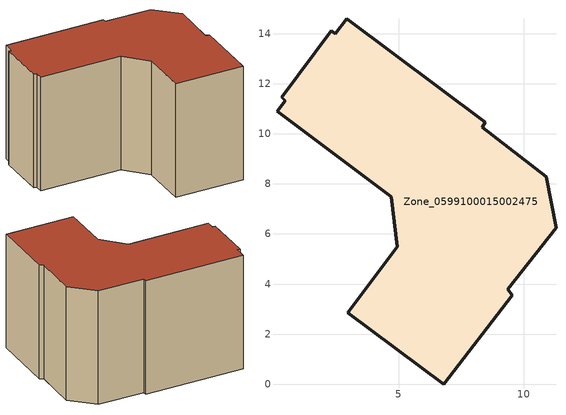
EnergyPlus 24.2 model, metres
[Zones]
Zone_0599100015002475
 floor ground (C_G): 2.98,2.86 4.94,5.49 4.71,7.49 0.15,10.89 0.47,11.32 0.34,11.45 2.31,14.11 2.48,13.99 2.93,14.59 8.46,10.45 8.35,10.26 10.9,8.29 11.29,6.24 9.36,3.8 9.53,3.56 6.81,0 z0.82
 wall outside (C_F): 8.35,10.26 8.46,10.45 2.93,14.59 2.48,13.99 2.31,14.11 0.34,11.45 0.47,11.32 0.15,10.89 4.71,7.49 4.94,5.49 2.98,2.86 6.81,0 9.53,3.56 9.36,3.8 11.29,6.24 10.9,8.29 8.35,10.26 z0.82:9
 roof outside (C_R): 0.47,11.32 0.15,10.89 4.71,7.49 4.94,5.49 2.98,2.86 6.81,0 9.53,3.56 9.36,3.8 11.29,6.24 10.9,8.29 8.35,10.26 8.46,10.45 2.93,14.59 2.48,13.99 2.31,14.11 0.34,11.45 z9
[BUILDING]
Pand.0599100015002475: North Axis=0; Terrain=City; Loads Convergence Tolerance Value=0.04; Temperature Convergence Tolerance Value=0.4; Solar Distribution=FullExterior; Maximum Number of Warmup Days=25; Minimum Number of Warmup Days=1
[Site:Location]
Rotterdam.The.Hague.AP_ZH_NLD Design_Conditions: Latitude=51.96; Longitude=4.45; Time Zone=1; Elevation=-4.5
[SITE:GROUNDTEMPERATURE:BUILDINGSURFACE]
18, 18, 18, 18, 18, 18, 18, 18, 18, 18, 18, 18
[MATERIAL] Thermal Absorptance=0.9; Solar Absorptance=0.7; Visible Absorptance=0.7
Name | Roughness | Thickness | Conductivity | Density | Specific Heat
G.TC.1975-1991 | MediumSmooth | 0.15 | 0.288461 | 540 | 1210
F.TC.1975-1991 | Rough | 0.3 | 0.230769 | 1920 | 840
R.TC.1975-1991 | MediumRough | 0.2 | 0.153846 | 1500 | 1000
[CONSTRUCTION]
C_G: G.TC.1975-1991
C_F: F.TC.1975-1991
C_R: R.TC.1975-1991
[ZONE]
Zone_0599100015002475: Type=1; Multiplier=1; Ceiling Height=Autocalculate; Volume=Autocalculate; Floor Area=autocalculate; Part of Total Floor Area=Yes
[ZONEINFILTRATION:DESIGNFLOWRATE]
Infil_Zone_0599100015002475: Zone or ZoneList or Space or SpaceList=Zone_0599100015002475; Schedule=AlwaysOn; Design Flow Rate Calculation Method=Flow/Area; Flow Rate per Floor Area=0.003; Constant Term Coefficient=1; Temperature Term Coefficient=0; Velocity Term Coefficient=0; Velocity Squared Term Coefficient=0
[HVACTEMPLATE:ZONE:IDEALLOADSAIRSYSTEM]
Zone_0599100015002475: Maximum Heating Supply Air Temperature=50; Minimum Cooling Supply Air Temperature=13; Maximum Heating Supply Air Humidity Ratio=0.0156; Minimum Cooling Supply Air Humidity Ratio=0.0077; Heating Limit=NoLimit; Cooling Limit=NoLimit; Dehumidification Control Type=ConstantSensibleHeatRatio; Cooling Sensible Heat Ratio=0.7; Dehumidification Setpoint=60; Humidification Control Type=None; Humidification Setpoint=30; Outdoor Air Method=None; Outdoor Air Flow Rate per Person=0.00944; Outdoor Air Flow Rate per Zone Floor Area=0; Outdoor Air Flow Rate per Zone=0; Demand Controlled Ventilation Type=None; Outdoor Air Economizer Type=NoEconomizer; Heat Recovery Type=None; Sensible Heat Recovery Effectiveness=0.7; Latent Heat Recovery Effectiveness=0.65
[ZONECONTROL:THERMOSTAT]
ThermostatControl_Zone_0599100015002475: Zone or ZoneList=Zone_0599100015002475; Control Type Schedule=DualSetpointControlType; Control 1=Thermostat_Zone_0599100015002475; Temperature Difference Between Cutout And Setpoint=0
[THERMOSTATSETPOINT:DUALSETPOINT]
Thermostat_Zone_0599100015002475: Heating Setpoint Temperature Schedule=HeatingSetpoint_Zone_0599100015002475; Cooling Setpoint Temperature Schedule=CoolingSetpoint_Zone_0599100015002475
[SCHEDULE:COMPACT]
HeatingSetpoint_Zone_0599100015002475: Through: 12/31, For: AllDays, Until: 24:00, 21
CoolingSetpoint_Zone_0599100015002475: Through: 12/31, For: AllDays, Until: 24:00, 24
DualSetpointControlType: Through: 12/31, For: AllDays, Until: 24:00, 4
AlwaysOn: Through: 12/31, For: AllDays, Until: 24:00, 1
